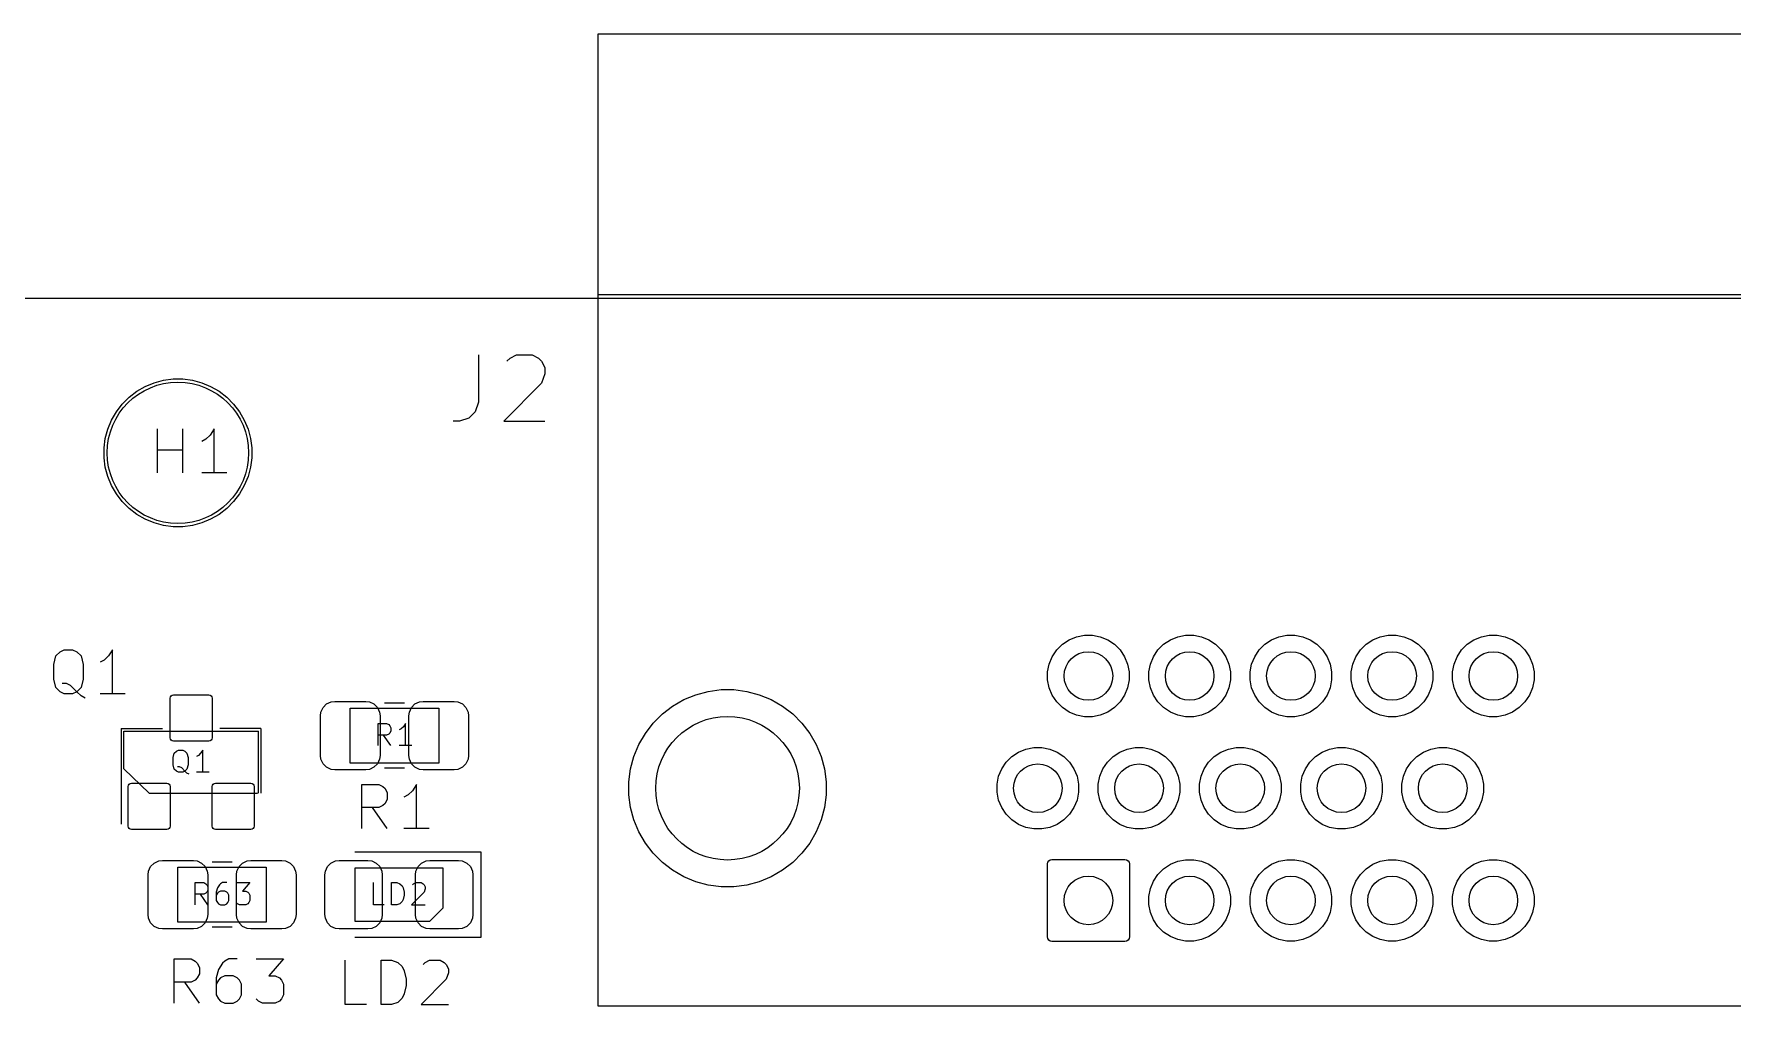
# Model space of a CAD drawing. Header units: millimetres. Extents: x 132 to 276, y -210 to -42.
# Drawn here: x 178.24 to 216.66, y -63.52 to -41.52 of the extents above; entities that cross this region are included whole.
import ezdxf

# ---------------------------------------------------------------- set-up
doc = ezdxf.new("R2010")
doc.units = ezdxf.units.MM
for name, color, linetype in [('BLACK', 7, 'CONTINUOUS'), ('GRAY3', 9, 'CONTINUOUS'), ('LYELLOW', 51, 'CONTINUOUS'), ('WHITE', 7, 'CONTINUOUS')]:
    doc.layers.add(name, color=color, linetype=linetype)

msp = doc.modelspace()

# ---------------------------------------------------------------- linework, layer by layer
at = {"layer": 'BLACK', "linetype": 'CONTINUOUS'}
for p, q in [((180.56942, -49.607288), (180.759166, -49.497738)), ((180.759166, -49.497738), (180.961589, -49.413892)), ((180.961589, -49.413892), (181.173224, -49.357185)), ((181.173224, -49.357185), (181.39045, -49.328586)), ((181.39045, -49.328586), (181.60955, -49.328586)), ((181.60955, -49.328586), (181.826776, -49.357185)), ((181.826776, -49.357185), (182.038411, -49.413892)), ((182.038411, -49.413892), (182.240834, -49.497738)), ((182.240834, -49.497738), (182.43058, -49.607288)), ((180.107288, -50.06942), (180.240668, -49.895596)), ((180.240668, -49.895596), (180.395596, -49.740668)), ((180.395596, -49.740668), (180.56942, -49.607288)), ((182.43058, -49.607288), (182.604404, -49.740668)), ((182.604404, -49.740668), (182.759332, -49.895596)), ((182.759332, -49.895596), (182.892712, -50.06942)), ((179.913892, -50.461589), (179.997738, -50.259166)), ((179.997738, -50.259166), (180.107288, -50.06942)), ((182.892712, -50.06942), (183.002262, -50.259166)), ((183.002262, -50.259166), (183.086108, -50.461589)), ((179.828586, -50.89045), (179.857185, -50.673224)), ((179.857185, -50.673224), (179.913892, -50.461589)), ((183.086108, -50.461589), (183.142815, -50.673224)), ((183.142815, -50.673224), (183.171414, -50.89045)), ((179.828586, -51.10955), (179.828586, -50.89045)), ((183.171414, -50.89045), (183.171414, -51.10955)), ((179.857185, -51.326776), (179.828586, -51.10955)), ((179.913892, -51.538411), (179.857185, -51.326776)), ((183.142815, -51.326776), (183.086108, -51.538411)), ((183.171414, -51.10955), (183.142815, -51.326776)), ((179.997738, -51.740834), (179.913892, -51.538411)), ((180.107288, -51.93058), (179.997738, -51.740834)), ((183.002262, -51.740834), (182.892712, -51.93058)), ((183.086108, -51.538411), (183.002262, -51.740834)), ((180.240668, -52.104404), (180.107288, -51.93058)), ((180.395596, -52.259332), (180.240668, -52.104404)), ((182.759332, -52.104404), (182.604404, -52.259332)), ((182.892712, -51.93058), (182.759332, -52.104404)), ((180.56942, -52.392712), (180.395596, -52.259332)), ((180.759166, -52.502262), (180.56942, -52.392712)), ((180.961589, -52.586108), (180.759166, -52.502262)), ((181.173224, -52.642815), (180.961589, -52.586108)), ((182.038411, -52.586108), (181.826776, -52.642815)), ((182.240834, -52.502262), (182.038411, -52.586108)), ((182.43058, -52.392712), (182.240834, -52.502262)), ((182.604404, -52.259332), (182.43058, -52.392712)), ((181.39045, -52.671414), (181.173224, -52.642815)), ((181.60955, -52.671414), (181.39045, -52.671414)), ((181.826776, -52.642815), (181.60955, -52.671414)), ((201.511917, -55.333419), (201.663015, -55.232459)), ((201.663015, -55.232459), (201.830906, -55.162916)), ((201.830906, -55.162916), (202.009138, -55.127464)), ((202.009138, -55.127464), (202.190862, -55.127464)), ((202.190862, -55.127464), (202.369094, -55.162916)), ((202.369094, -55.162916), (202.536985, -55.232459)), ((202.536985, -55.232459), (202.688083, -55.333419)), ((203.801917, -55.333419), (203.953015, -55.232459)), ((203.953015, -55.232459), (204.120906, -55.162916)), ((204.120906, -55.162916), (204.299138, -55.127464)), ((204.299138, -55.127464), (204.480862, -55.127464)), ((204.480862, -55.127464), (204.659094, -55.162916)), ((204.659094, -55.162916), (204.826985, -55.232459)), ((204.826985, -55.232459), (204.978083, -55.333419)), ((206.091917, -55.333419), (206.243015, -55.232459)), ((206.243015, -55.232459), (206.410906, -55.162916)), ((206.410906, -55.162916), (206.589138, -55.127464)), ((206.589138, -55.127464), (206.770862, -55.127464)), ((206.770862, -55.127464), (206.949094, -55.162916)), ((206.949094, -55.162916), (207.116985, -55.232459)), ((207.116985, -55.232459), (207.268083, -55.333419)), ((208.381917, -55.333419), (208.533015, -55.232459)), ((208.533015, -55.232459), (208.700906, -55.162916)), ((208.700906, -55.162916), (208.879138, -55.127464)), ((208.879138, -55.127464), (209.060862, -55.127464)), ((209.060862, -55.127464), (209.239094, -55.162916)), ((209.239094, -55.162916), (209.406985, -55.232459)), ((209.406985, -55.232459), (209.558083, -55.333419)), ((210.671917, -55.333419), (210.823015, -55.232459)), ((210.823015, -55.232459), (210.990906, -55.162916)), ((210.990906, -55.162916), (211.169138, -55.127464)), ((211.169138, -55.127464), (211.350862, -55.127464)), ((211.350862, -55.127464), (211.529094, -55.162916)), ((211.529094, -55.162916), (211.696985, -55.232459)), ((211.696985, -55.232459), (211.848083, -55.333419)), ((201.212916, -55.780906), (201.282459, -55.613015)), ((201.282459, -55.613015), (201.383419, -55.461917)), ((201.383419, -55.461917), (201.511917, -55.333419)), ((202.688083, -55.333419), (202.816581, -55.461917)), ((202.816581, -55.461917), (202.917541, -55.613015)), ((202.917541, -55.613015), (202.987084, -55.780906)), ((203.502916, -55.780906), (203.572459, -55.613015)), ((203.572459, -55.613015), (203.673419, -55.461917)), ((203.673419, -55.461917), (203.801917, -55.333419)), ((204.978083, -55.333419), (205.106581, -55.461917)), ((205.106581, -55.461917), (205.207541, -55.613015)), ((205.207541, -55.613015), (205.277084, -55.780906)), ((205.792916, -55.780906), (205.862459, -55.613015)), ((205.862459, -55.613015), (205.963419, -55.461917)), ((205.963419, -55.461917), (206.091917, -55.333419)), ((207.268083, -55.333419), (207.396581, -55.461917)), ((207.396581, -55.461917), (207.497541, -55.613015)), ((207.497541, -55.613015), (207.567084, -55.780906)), ((208.082916, -55.780906), (208.152459, -55.613015)), ((208.152459, -55.613015), (208.253419, -55.461917)), ((208.253419, -55.461917), (208.381917, -55.333419)), ((209.558083, -55.333419), (209.686581, -55.461917)), ((209.686581, -55.461917), (209.787541, -55.613015)), ((209.787541, -55.613015), (209.857084, -55.780906)), ((210.372916, -55.780906), (210.442459, -55.613015)), ((210.442459, -55.613015), (210.543419, -55.461917)), ((210.543419, -55.461917), (210.671917, -55.333419)), ((211.848083, -55.333419), (211.976581, -55.461917)), ((211.976581, -55.461917), (212.077541, -55.613015)), ((212.077541, -55.613015), (212.147084, -55.780906)), ((201.177464, -55.959138), (201.212916, -55.780906)), ((201.177464, -56.140862), (201.177464, -55.959138)), ((202.987084, -55.780906), (203.022536, -55.959138)), ((203.022536, -55.959138), (203.022536, -56.140862)), ((203.467464, -55.959138), (203.502916, -55.780906)), ((203.467464, -56.140862), (203.467464, -55.959138)), ((205.277084, -55.780906), (205.312536, -55.959138)), ((205.312536, -55.959138), (205.312536, -56.140862)), ((205.757464, -55.959138), (205.792916, -55.780906)), ((205.757464, -56.140862), (205.757464, -55.959138)), ((207.567084, -55.780906), (207.602536, -55.959138)), ((207.602536, -55.959138), (207.602536, -56.140862)), ((208.047464, -55.959138), (208.082916, -55.780906)), ((208.047464, -56.140862), (208.047464, -55.959138)), ((209.857084, -55.780906), (209.892536, -55.959138)), ((209.892536, -55.959138), (209.892536, -56.140862)), ((210.337464, -55.959138), (210.372916, -55.780906)), ((210.337464, -56.140862), (210.337464, -55.959138)), ((212.147084, -55.780906), (212.182536, -55.959138)), ((212.182536, -55.959138), (212.182536, -56.140862)), ((193.216583, -56.473611), (193.498973, -56.397945)), ((193.498973, -56.397945), (193.788824, -56.359785)), ((193.788824, -56.359785), (194.081176, -56.359785)), ((194.081176, -56.359785), (194.371027, -56.397945)), ((194.371027, -56.397945), (194.653417, -56.473611)), ((201.212916, -56.319094), (201.177464, -56.140862)), ((201.282459, -56.486985), (201.212916, -56.319094)), ((202.987084, -56.319094), (202.917541, -56.486985)), ((203.022536, -56.140862), (202.987084, -56.319094)), ((203.502916, -56.319094), (203.467464, -56.140862)), ((203.572459, -56.486985), (203.502916, -56.319094)), ((205.277084, -56.319094), (205.207541, -56.486985)), ((205.312536, -56.140862), (205.277084, -56.319094)), ((205.792916, -56.319094), (205.757464, -56.140862)), ((205.862459, -56.486985), (205.792916, -56.319094)), ((207.567084, -56.319094), (207.497541, -56.486985)), ((207.602536, -56.140862), (207.567084, -56.319094)), ((208.082916, -56.319094), (208.047464, -56.140862)), ((208.152459, -56.486985), (208.082916, -56.319094)), ((209.857084, -56.319094), (209.787541, -56.486985)), ((209.892536, -56.140862), (209.857084, -56.319094)), ((210.372916, -56.319094), (210.337464, -56.140862)), ((210.442459, -56.486985), (210.372916, -56.319094)), ((212.147084, -56.319094), (212.077541, -56.486985)), ((212.182536, -56.140862), (212.147084, -56.319094)), ((181.325, -56.55), (181.330709, -56.521299)), ((181.325, -57.45), (181.325, -56.55)), ((181.330709, -56.521299), (181.346967, -56.496967)), ((181.346967, -56.496967), (181.371299, -56.480709)), ((181.371299, -56.480709), (181.4, -56.475)), ((181.4, -56.475), (182.2, -56.475)), ((182.2, -56.475), (182.228701, -56.480709)), ((182.228701, -56.480709), (182.253033, -56.496967)), ((182.253033, -56.496967), (182.269291, -56.521299)), ((182.269291, -56.521299), (182.275, -56.55)), ((182.275, -56.55), (182.275, -57.45)), ((184.736074, -56.865883), (184.783775, -56.763587)), ((184.783775, -56.763587), (184.863587, -56.683775)), ((184.863587, -56.683775), (184.965883, -56.636074)), ((184.965883, -56.636074), (185.05, -56.625001)), ((185.05, -56.625001), (185.750001, -56.625)), ((185.750001, -56.625), (185.834117, -56.636074)), ((185.834117, -56.636074), (185.936413, -56.683775)), ((185.936413, -56.683775), (186.016225, -56.763587)), ((186.016225, -56.763587), (186.063926, -56.865883)), ((186.736074, -56.865883), (186.783775, -56.763587)), ((186.783775, -56.763587), (186.863587, -56.683775)), ((186.863587, -56.683775), (186.965883, -56.636074)), ((186.965883, -56.636074), (187.05, -56.625001)), ((187.05, -56.625001), (187.750001, -56.625)), ((187.750001, -56.625), (187.834117, -56.636074)), ((187.834117, -56.636074), (187.936413, -56.683775)), ((187.936413, -56.683775), (188.016225, -56.763587)), ((188.016225, -56.763587), (188.063926, -56.865883)), ((192.461362, -56.909638), (192.693301, -56.731665)), ((192.693301, -56.731665), (192.946485, -56.585489)), ((192.946485, -56.585489), (193.216583, -56.473611)), ((194.653417, -56.473611), (194.923515, -56.585489)), ((194.923515, -56.585489), (195.176699, -56.731665)), ((195.176699, -56.731665), (195.408638, -56.909638)), ((201.383419, -56.638083), (201.282459, -56.486985)), ((201.511917, -56.766581), (201.383419, -56.638083)), ((201.663015, -56.867541), (201.511917, -56.766581)), ((202.688083, -56.766581), (202.536985, -56.867541)), ((202.816581, -56.638083), (202.688083, -56.766581)), ((202.917541, -56.486985), (202.816581, -56.638083)), ((203.673419, -56.638083), (203.572459, -56.486985)), ((203.801917, -56.766581), (203.673419, -56.638083)), ((203.953015, -56.867541), (203.801917, -56.766581)), ((204.978083, -56.766581), (204.826985, -56.867541)), ((205.106581, -56.638083), (204.978083, -56.766581)), ((205.207541, -56.486985), (205.106581, -56.638083)), ((205.963419, -56.638083), (205.862459, -56.486985)), ((206.091917, -56.766581), (205.963419, -56.638083)), ((206.243015, -56.867541), (206.091917, -56.766581)), ((207.268083, -56.766581), (207.116985, -56.867541)), ((207.396581, -56.638083), (207.268083, -56.766581)), ((207.497541, -56.486985), (207.396581, -56.638083)), ((208.253419, -56.638083), (208.152459, -56.486985)), ((208.381917, -56.766581), (208.253419, -56.638083)), ((208.533015, -56.867541), (208.381917, -56.766581)), ((209.558083, -56.766581), (209.406985, -56.867541)), ((209.686581, -56.638083), (209.558083, -56.766581)), ((209.787541, -56.486985), (209.686581, -56.638083)), ((210.543419, -56.638083), (210.442459, -56.486985)), ((210.671917, -56.766581), (210.543419, -56.638083)), ((210.823015, -56.867541), (210.671917, -56.766581)), ((211.848083, -56.766581), (211.696985, -56.867541)), ((211.976581, -56.638083), (211.848083, -56.766581)), ((212.077541, -56.486985), (211.976581, -56.638083)), ((184.725, -56.949999), (184.736074, -56.865883)), ((184.725001, -57.85), (184.725, -56.949999)), ((186.063926, -56.865883), (186.074999, -56.95)), ((186.074999, -56.95), (186.075, -57.850001)), ((186.725, -56.949999), (186.736074, -56.865883)), ((186.725001, -57.85), (186.725, -56.949999)), ((188.063926, -56.865883), (188.074999, -56.95)), ((188.074999, -56.95), (188.075, -57.850001)), ((192.076665, -57.348301), (192.254638, -57.116362)), ((192.254638, -57.116362), (192.461362, -56.909638)), ((195.408638, -56.909638), (195.615362, -57.116362)), ((195.615362, -57.116362), (195.793335, -57.348301)), ((201.830906, -56.937084), (201.663015, -56.867541)), ((202.009138, -56.972536), (201.830906, -56.937084)), ((202.190862, -56.972536), (202.009138, -56.972536)), ((202.369094, -56.937084), (202.190862, -56.972536)), ((202.536985, -56.867541), (202.369094, -56.937084)), ((204.120906, -56.937084), (203.953015, -56.867541)), ((204.299138, -56.972536), (204.120906, -56.937084)), ((204.480862, -56.972536), (204.299138, -56.972536)), ((204.659094, -56.937084), (204.480862, -56.972536)), ((204.826985, -56.867541), (204.659094, -56.937084)), ((206.410906, -56.937084), (206.243015, -56.867541)), ((206.589138, -56.972536), (206.410906, -56.937084)), ((206.770862, -56.972536), (206.589138, -56.972536)), ((206.949094, -56.937084), (206.770862, -56.972536)), ((207.116985, -56.867541), (206.949094, -56.937084)), ((208.700906, -56.937084), (208.533015, -56.867541)), ((208.879138, -56.972536), (208.700906, -56.937084)), ((209.060862, -56.972536), (208.879138, -56.972536)), ((209.239094, -56.937084), (209.060862, -56.972536)), ((209.406985, -56.867541), (209.239094, -56.937084)), ((210.990906, -56.937084), (210.823015, -56.867541)), ((211.169138, -56.972536), (210.990906, -56.937084)), ((211.350862, -56.972536), (211.169138, -56.972536)), ((211.529094, -56.937084), (211.350862, -56.972536)), ((211.696985, -56.867541), (211.529094, -56.937084)), ((181.330709, -57.478701), (181.325, -57.45)), ((181.346967, -57.503033), (181.330709, -57.478701)), ((181.371299, -57.519291), (181.346967, -57.503033)), ((181.4, -57.525), (181.371299, -57.519291)), ((182.2, -57.525), (181.4, -57.525)), ((182.228701, -57.519291), (182.2, -57.525)), ((182.253033, -57.503033), (182.228701, -57.519291)), ((182.269291, -57.478701), (182.253033, -57.503033)), ((182.275, -57.45), (182.269291, -57.478701)), ((191.818611, -57.871583), (191.930489, -57.601485)), ((191.930489, -57.601485), (192.076665, -57.348301)), ((195.793335, -57.348301), (195.939511, -57.601485)), ((195.939511, -57.601485), (196.051389, -57.871583)), ((184.736074, -57.934117), (184.725001, -57.85)), ((184.783775, -58.036413), (184.736074, -57.934117)), ((186.063926, -57.934117), (186.016225, -58.036413)), ((186.075, -57.850001), (186.063926, -57.934117)), ((186.736074, -57.934117), (186.725001, -57.85)), ((186.783775, -58.036413), (186.736074, -57.934117)), ((188.063926, -57.934117), (188.016225, -58.036413)), ((188.075, -57.850001), (188.063926, -57.934117)), ((191.742945, -58.153973), (191.818611, -57.871583)), ((196.051389, -57.871583), (196.127055, -58.153973)), ((200.137459, -58.153015), (200.238419, -58.001917)), ((200.238419, -58.001917), (200.366917, -57.873419)), ((200.366917, -57.873419), (200.518015, -57.772459)), ((200.518015, -57.772459), (200.685906, -57.702916)), ((200.685906, -57.702916), (200.864138, -57.667464)), ((200.864138, -57.667464), (201.045862, -57.667464)), ((201.045862, -57.667464), (201.224094, -57.702916)), ((201.224094, -57.702916), (201.391985, -57.772459)), ((201.391985, -57.772459), (201.543083, -57.873419)), ((201.543083, -57.873419), (201.671581, -58.001917)), ((201.671581, -58.001917), (201.772541, -58.153015)), ((202.427459, -58.153015), (202.528419, -58.001917)), ((202.528419, -58.001917), (202.656917, -57.873419)), ((202.656917, -57.873419), (202.808015, -57.772459)), ((202.808015, -57.772459), (202.975906, -57.702916)), ((202.975906, -57.702916), (203.154138, -57.667464)), ((203.154138, -57.667464), (203.335862, -57.667464)), ((203.335862, -57.667464), (203.514094, -57.702916)), ((203.514094, -57.702916), (203.681985, -57.772459)), ((203.681985, -57.772459), (203.833083, -57.873419)), ((203.833083, -57.873419), (203.961581, -58.001917)), ((203.961581, -58.001917), (204.062541, -58.153015)), ((204.717459, -58.153015), (204.818419, -58.001917)), ((204.818419, -58.001917), (204.946917, -57.873419)), ((204.946917, -57.873419), (205.098015, -57.772459)), ((205.098015, -57.772459), (205.265906, -57.702916)), ((205.265906, -57.702916), (205.444138, -57.667464)), ((205.444138, -57.667464), (205.625862, -57.667464)), ((205.625862, -57.667464), (205.804094, -57.702916)), ((205.804094, -57.702916), (205.971985, -57.772459)), ((205.971985, -57.772459), (206.123083, -57.873419)), ((206.123083, -57.873419), (206.251581, -58.001917)), ((206.251581, -58.001917), (206.352541, -58.153015)), ((207.007459, -58.153015), (207.108419, -58.001917)), ((207.108419, -58.001917), (207.236917, -57.873419)), ((207.236917, -57.873419), (207.388015, -57.772459)), ((207.388015, -57.772459), (207.555906, -57.702916)), ((207.555906, -57.702916), (207.734138, -57.667464)), ((207.734138, -57.667464), (207.915862, -57.667464)), ((207.915862, -57.667464), (208.094094, -57.702916)), ((208.094094, -57.702916), (208.261985, -57.772459)), ((208.261985, -57.772459), (208.413083, -57.873419)), ((208.413083, -57.873419), (208.541581, -58.001917)), ((208.541581, -58.001917), (208.642541, -58.153015)), ((209.297459, -58.153015), (209.398419, -58.001917)), ((209.398419, -58.001917), (209.526917, -57.873419)), ((209.526917, -57.873419), (209.678015, -57.772459)), ((209.678015, -57.772459), (209.845906, -57.702916)), ((209.845906, -57.702916), (210.024138, -57.667464)), ((210.024138, -57.667464), (210.205862, -57.667464)), ((210.205862, -57.667464), (210.384094, -57.702916)), ((210.384094, -57.702916), (210.551985, -57.772459)), ((210.551985, -57.772459), (210.703083, -57.873419)), ((210.703083, -57.873419), (210.831581, -58.001917)), ((210.831581, -58.001917), (210.932541, -58.153015)), ((184.863587, -58.116225), (184.783775, -58.036413)), ((184.965883, -58.163926), (184.863587, -58.116225)), ((185.049999, -58.175), (184.965883, -58.163926)), ((185.75, -58.174999), (185.049999, -58.175)), ((185.834117, -58.163926), (185.75, -58.174999)), ((185.936413, -58.116225), (185.834117, -58.163926)), ((186.016225, -58.036413), (185.936413, -58.116225)), ((186.863587, -58.116225), (186.783775, -58.036413)), ((186.965883, -58.163926), (186.863587, -58.116225)), ((187.049999, -58.175), (186.965883, -58.163926)), ((187.75, -58.174999), (187.049999, -58.175)), ((187.834117, -58.163926), (187.75, -58.174999)), ((187.936413, -58.116225), (187.834117, -58.163926)), ((188.016225, -58.036413), (187.936413, -58.116225)), ((191.704785, -58.443824), (191.742945, -58.153973)), ((196.127055, -58.153973), (196.165215, -58.443824)), ((200.032464, -58.499138), (200.067916, -58.320906)), ((200.067916, -58.320906), (200.137459, -58.153015)), ((201.772541, -58.153015), (201.842084, -58.320906)), ((201.842084, -58.320906), (201.877536, -58.499138)), ((202.322464, -58.499138), (202.357916, -58.320906)), ((202.357916, -58.320906), (202.427459, -58.153015)), ((204.062541, -58.153015), (204.132084, -58.320906)), ((204.132084, -58.320906), (204.167536, -58.499138)), ((204.612464, -58.499138), (204.647916, -58.320906)), ((204.647916, -58.320906), (204.717459, -58.153015)), ((206.352541, -58.153015), (206.422084, -58.320906)), ((206.422084, -58.320906), (206.457536, -58.499138)), ((206.902464, -58.499138), (206.937916, -58.320906)), ((206.937916, -58.320906), (207.007459, -58.153015)), ((208.642541, -58.153015), (208.712084, -58.320906)), ((208.712084, -58.320906), (208.747536, -58.499138)), ((209.192464, -58.499138), (209.227916, -58.320906)), ((209.227916, -58.320906), (209.297459, -58.153015)), ((210.932541, -58.153015), (211.002084, -58.320906)), ((211.002084, -58.320906), (211.037536, -58.499138)), ((180.375, -58.55), (180.380709, -58.521299)), ((180.375, -59.45), (180.375, -58.55)), ((180.380709, -58.521299), (180.396967, -58.496967)), ((180.396967, -58.496967), (180.421299, -58.480709)), ((180.421299, -58.480709), (180.45, -58.475)), ((180.45, -58.475), (181.25, -58.475)), ((181.25, -58.475), (181.278701, -58.480709)), ((181.278701, -58.480709), (181.303033, -58.496967)), ((181.303033, -58.496967), (181.319291, -58.521299)), ((181.319291, -58.521299), (181.325, -58.55)), ((181.325, -58.55), (181.325, -59.45)), ((182.275, -58.55), (182.280709, -58.521299)), ((182.275, -59.45), (182.275, -58.55)), ((182.280709, -58.521299), (182.296967, -58.496967)), ((182.296967, -58.496967), (182.321299, -58.480709)), ((182.321299, -58.480709), (182.35, -58.475)), ((182.35, -58.475), (183.15, -58.475)), ((183.15, -58.475), (183.178701, -58.480709)), ((183.178701, -58.480709), (183.203033, -58.496967)), ((183.203033, -58.496967), (183.219291, -58.521299)), ((183.219291, -58.521299), (183.225, -58.55)), ((183.225, -58.55), (183.225, -59.45)), ((191.704785, -58.736176), (191.704785, -58.443824)), ((191.742945, -59.026027), (191.704785, -58.736176)), ((196.165215, -58.736176), (196.127055, -59.026027)), ((196.165215, -58.443824), (196.165215, -58.736176)), ((200.032464, -58.680862), (200.032464, -58.499138)), ((200.067916, -58.859094), (200.032464, -58.680862)), ((201.877536, -58.680862), (201.842084, -58.859094)), ((201.877536, -58.499138), (201.877536, -58.680862)), ((202.322464, -58.680862), (202.322464, -58.499138)), ((202.357916, -58.859094), (202.322464, -58.680862)), ((204.167536, -58.680862), (204.132084, -58.859094)), ((204.167536, -58.499138), (204.167536, -58.680862)), ((204.612464, -58.680862), (204.612464, -58.499138)), ((204.647916, -58.859094), (204.612464, -58.680862)), ((206.457536, -58.680862), (206.422084, -58.859094)), ((206.457536, -58.499138), (206.457536, -58.680862)), ((206.902464, -58.680862), (206.902464, -58.499138)), ((206.937916, -58.859094), (206.902464, -58.680862)), ((208.747536, -58.680862), (208.712084, -58.859094)), ((208.747536, -58.499138), (208.747536, -58.680862)), ((209.192464, -58.680862), (209.192464, -58.499138)), ((209.227916, -58.859094), (209.192464, -58.680862)), ((211.037536, -58.680862), (211.002084, -58.859094)), ((211.037536, -58.499138), (211.037536, -58.680862)), ((191.818611, -59.308417), (191.742945, -59.026027)), ((196.127055, -59.026027), (196.051389, -59.308417)), ((200.137459, -59.026985), (200.067916, -58.859094)), ((200.238419, -59.178083), (200.137459, -59.026985)), ((201.772541, -59.026985), (201.671581, -59.178083)), ((201.842084, -58.859094), (201.772541, -59.026985)), ((202.427459, -59.026985), (202.357916, -58.859094)), ((202.528419, -59.178083), (202.427459, -59.026985)), ((204.062541, -59.026985), (203.961581, -59.178083)), ((204.132084, -58.859094), (204.062541, -59.026985)), ((204.717459, -59.026985), (204.647916, -58.859094)), ((204.818419, -59.178083), (204.717459, -59.026985)), ((206.352541, -59.026985), (206.251581, -59.178083)), ((206.422084, -58.859094), (206.352541, -59.026985)), ((207.007459, -59.026985), (206.937916, -58.859094)), ((207.108419, -59.178083), (207.007459, -59.026985)), ((208.642541, -59.026985), (208.541581, -59.178083)), ((208.712084, -58.859094), (208.642541, -59.026985)), ((209.297459, -59.026985), (209.227916, -58.859094)), ((209.398419, -59.178083), (209.297459, -59.026985)), ((210.932541, -59.026985), (210.831581, -59.178083)), ((211.002084, -58.859094), (210.932541, -59.026985)), ((180.380709, -59.478701), (180.375, -59.45)), ((180.396967, -59.503033), (180.380709, -59.478701)), ((180.421299, -59.519291), (180.396967, -59.503033)), ((180.45, -59.525), (180.421299, -59.519291)), ((181.25, -59.525), (180.45, -59.525)), ((181.278701, -59.519291), (181.25, -59.525)), ((181.303033, -59.503033), (181.278701, -59.519291)), ((181.319291, -59.478701), (181.303033, -59.503033)), ((181.325, -59.45), (181.319291, -59.478701)), ((182.280709, -59.478701), (182.275, -59.45)), ((182.296967, -59.503033), (182.280709, -59.478701)), ((182.321299, -59.519291), (182.296967, -59.503033)), ((182.35, -59.525), (182.321299, -59.519291)), ((183.15, -59.525), (182.35, -59.525)), ((183.178701, -59.519291), (183.15, -59.525)), ((183.203033, -59.503033), (183.178701, -59.519291)), ((183.219291, -59.478701), (183.203033, -59.503033)), ((183.225, -59.45), (183.219291, -59.478701)), ((191.930489, -59.578515), (191.818611, -59.308417)), ((196.051389, -59.308417), (195.939511, -59.578515)), ((200.366917, -59.306581), (200.238419, -59.178083)), ((200.518015, -59.407541), (200.366917, -59.306581)), ((200.685906, -59.477084), (200.518015, -59.407541)), ((200.864138, -59.512536), (200.685906, -59.477084)), ((201.045862, -59.512536), (200.864138, -59.512536)), ((201.224094, -59.477084), (201.045862, -59.512536)), ((201.391985, -59.407541), (201.224094, -59.477084)), ((201.543083, -59.306581), (201.391985, -59.407541)), ((201.671581, -59.178083), (201.543083, -59.306581)), ((202.656917, -59.306581), (202.528419, -59.178083)), ((202.808015, -59.407541), (202.656917, -59.306581)), ((202.975906, -59.477084), (202.808015, -59.407541)), ((203.154138, -59.512536), (202.975906, -59.477084)), ((203.335862, -59.512536), (203.154138, -59.512536)), ((203.514094, -59.477084), (203.335862, -59.512536)), ((203.681985, -59.407541), (203.514094, -59.477084)), ((203.833083, -59.306581), (203.681985, -59.407541)), ((203.961581, -59.178083), (203.833083, -59.306581)), ((204.946917, -59.306581), (204.818419, -59.178083)), ((205.098015, -59.407541), (204.946917, -59.306581)), ((205.265906, -59.477084), (205.098015, -59.407541)), ((205.444138, -59.512536), (205.265906, -59.477084)), ((205.625862, -59.512536), (205.444138, -59.512536)), ((205.804094, -59.477084), (205.625862, -59.512536)), ((205.971985, -59.407541), (205.804094, -59.477084)), ((206.123083, -59.306581), (205.971985, -59.407541)), ((206.251581, -59.178083), (206.123083, -59.306581)), ((207.236917, -59.306581), (207.108419, -59.178083)), ((207.388015, -59.407541), (207.236917, -59.306581)), ((207.555906, -59.477084), (207.388015, -59.407541)), ((207.734138, -59.512536), (207.555906, -59.477084)), ((207.915862, -59.512536), (207.734138, -59.512536)), ((208.094094, -59.477084), (207.915862, -59.512536)), ((208.261985, -59.407541), (208.094094, -59.477084)), ((208.413083, -59.306581), (208.261985, -59.407541)), ((208.541581, -59.178083), (208.413083, -59.306581)), ((209.526917, -59.306581), (209.398419, -59.178083)), ((209.678015, -59.407541), (209.526917, -59.306581)), ((209.845906, -59.477084), (209.678015, -59.407541)), ((210.024138, -59.512536), (209.845906, -59.477084)), ((210.205862, -59.512536), (210.024138, -59.512536)), ((210.384094, -59.477084), (210.205862, -59.512536)), ((210.551985, -59.407541), (210.384094, -59.477084)), ((210.703083, -59.306581), (210.551985, -59.407541)), ((210.831581, -59.178083), (210.703083, -59.306581)), ((192.076665, -59.831699), (191.930489, -59.578515)), ((192.254638, -60.063638), (192.076665, -59.831699)), ((195.793335, -59.831699), (195.615362, -60.063638)), ((195.939511, -59.578515), (195.793335, -59.831699)), ((180.883775, -60.363587), (180.963587, -60.283775)), ((180.963587, -60.283775), (181.065883, -60.236074)), ((181.065883, -60.236074), (181.15, -60.225001)), ((181.15, -60.225001), (181.850001, -60.225)), ((181.850001, -60.225), (181.934117, -60.236074)), ((181.934117, -60.236074), (182.036413, -60.283775)), ((182.036413, -60.283775), (182.116225, -60.363587)), ((182.883775, -60.363587), (182.963587, -60.283775)), ((182.963587, -60.283775), (183.065883, -60.236074)), ((183.065883, -60.236074), (183.15, -60.225001)), ((183.15, -60.225001), (183.850001, -60.225)), ((183.850001, -60.225), (183.934117, -60.236074)), ((183.934117, -60.236074), (184.036413, -60.283775)), ((184.036413, -60.283775), (184.116225, -60.363587)), ((184.883775, -60.363587), (184.963587, -60.283775)), ((184.963587, -60.283775), (185.065883, -60.236074)), ((185.065883, -60.236074), (185.15, -60.225001)), ((185.15, -60.225001), (185.800001, -60.225)), ((185.800001, -60.225), (185.884117, -60.236074)), ((185.884117, -60.236074), (185.986413, -60.283775)), ((185.986413, -60.283775), (186.066225, -60.363587)), ((186.933775, -60.363587), (187.013587, -60.283775)), ((187.013587, -60.283775), (187.115883, -60.236074)), ((187.115883, -60.236074), (187.2, -60.225001)), ((187.2, -60.225001), (187.850001, -60.225)), ((187.850001, -60.225), (187.934117, -60.236074)), ((187.934117, -60.236074), (188.036413, -60.283775)), ((188.036413, -60.283775), (188.116225, -60.363587)), ((192.461362, -60.270362), (192.254638, -60.063638)), ((192.693301, -60.448335), (192.461362, -60.270362)), ((195.408638, -60.270362), (195.176699, -60.448335)), ((195.615362, -60.063638), (195.408638, -60.270362)), ((201.173, -60.305), (201.180764, -60.265966)), ((201.173, -61.955), (201.173, -60.305)), ((201.180764, -60.265966), (201.202875, -60.232875)), ((201.202875, -60.232875), (201.235966, -60.210764)), ((201.235966, -60.210764), (201.275, -60.203)), ((201.275, -60.203), (202.925, -60.203)), ((202.925, -60.203), (202.964034, -60.210764)), ((202.964034, -60.210764), (202.997125, -60.232875)), ((202.997125, -60.232875), (203.019236, -60.265966)), ((203.019236, -60.265966), (203.027, -60.305)), ((203.027, -60.305), (203.027, -61.955)), ((203.801917, -60.413419), (203.953015, -60.312459)), ((203.953015, -60.312459), (204.120906, -60.242916)), ((204.120906, -60.242916), (204.299138, -60.207464)), ((204.299138, -60.207464), (204.480862, -60.207464)), ((204.480862, -60.207464), (204.659094, -60.242916)), ((204.659094, -60.242916), (204.826985, -60.312459)), ((204.826985, -60.312459), (204.978083, -60.413419)), ((206.091917, -60.413419), (206.243015, -60.312459)), ((206.243015, -60.312459), (206.410906, -60.242916)), ((206.410906, -60.242916), (206.589138, -60.207464)), ((206.589138, -60.207464), (206.770862, -60.207464)), ((206.770862, -60.207464), (206.949094, -60.242916)), ((206.949094, -60.242916), (207.116985, -60.312459)), ((207.116985, -60.312459), (207.268083, -60.413419)), ((208.381917, -60.413419), (208.533015, -60.312459)), ((208.533015, -60.312459), (208.700906, -60.242916)), ((208.700906, -60.242916), (208.879138, -60.207464)), ((208.879138, -60.207464), (209.060862, -60.207464)), ((209.060862, -60.207464), (209.239094, -60.242916)), ((209.239094, -60.242916), (209.406985, -60.312459)), ((209.406985, -60.312459), (209.558083, -60.413419)), ((210.671917, -60.413419), (210.823015, -60.312459)), ((210.823015, -60.312459), (210.990906, -60.242916)), ((210.990906, -60.242916), (211.169138, -60.207464)), ((211.169138, -60.207464), (211.350862, -60.207464)), ((211.350862, -60.207464), (211.529094, -60.242916)), ((211.529094, -60.242916), (211.696985, -60.312459)), ((211.696985, -60.312459), (211.848083, -60.413419)), ((180.825, -60.549999), (180.836074, -60.465883)), ((180.825001, -61.45), (180.825, -60.549999)), ((180.836074, -60.465883), (180.883775, -60.363587)), ((182.116225, -60.363587), (182.163926, -60.465883)), ((182.163926, -60.465883), (182.174999, -60.55)), ((182.174999, -60.55), (182.175, -61.450001)), ((182.825, -60.549999), (182.836074, -60.465883)), ((182.825001, -61.45), (182.825, -60.549999)), ((182.836074, -60.465883), (182.883775, -60.363587)), ((184.116225, -60.363587), (184.163926, -60.465883)), ((184.163926, -60.465883), (184.174999, -60.55)), ((184.174999, -60.55), (184.175, -61.450001)), ((184.825, -60.549999), (184.836074, -60.465883)), ((184.825001, -61.45), (184.825, -60.549999)), ((184.836074, -60.465883), (184.883775, -60.363587)), ((186.066225, -60.363587), (186.113926, -60.465883)), ((186.113926, -60.465883), (186.124999, -60.55)), ((186.124999, -60.55), (186.125, -61.450001)), ((186.875, -60.549999), (186.886074, -60.465883)), ((186.875001, -61.45), (186.875, -60.549999)), ((186.886074, -60.465883), (186.933775, -60.363587)), ((188.116225, -60.363587), (188.163926, -60.465883)), ((188.163926, -60.465883), (188.174999, -60.55)), ((188.174999, -60.55), (188.175, -61.450001)), ((192.946485, -60.594511), (192.693301, -60.448335)), ((193.216583, -60.706389), (192.946485, -60.594511)), ((194.923515, -60.594511), (194.653417, -60.706389)), ((195.176699, -60.448335), (194.923515, -60.594511)), ((203.502916, -60.860906), (203.572459, -60.693015)), ((203.572459, -60.693015), (203.673419, -60.541917)), ((203.673419, -60.541917), (203.801917, -60.413419)), ((204.978083, -60.413419), (205.106581, -60.541917)), ((205.106581, -60.541917), (205.207541, -60.693015)), ((205.207541, -60.693015), (205.277084, -60.860906)), ((205.792916, -60.860906), (205.862459, -60.693015)), ((205.862459, -60.693015), (205.963419, -60.541917)), ((205.963419, -60.541917), (206.091917, -60.413419)), ((207.268083, -60.413419), (207.396581, -60.541917)), ((207.396581, -60.541917), (207.497541, -60.693015)), ((207.497541, -60.693015), (207.567084, -60.860906)), ((208.082916, -60.860906), (208.152459, -60.693015)), ((208.152459, -60.693015), (208.253419, -60.541917)), ((208.253419, -60.541917), (208.381917, -60.413419)), ((209.558083, -60.413419), (209.686581, -60.541917)), ((209.686581, -60.541917), (209.787541, -60.693015)), ((209.787541, -60.693015), (209.857084, -60.860906)), ((210.372916, -60.860906), (210.442459, -60.693015)), ((210.442459, -60.693015), (210.543419, -60.541917)), ((210.543419, -60.541917), (210.671917, -60.413419)), ((211.848083, -60.413419), (211.976581, -60.541917)), ((211.976581, -60.541917), (212.077541, -60.693015)), ((212.077541, -60.693015), (212.147084, -60.860906)), ((193.498973, -60.782055), (193.216583, -60.706389)), ((193.788824, -60.820215), (193.498973, -60.782055)), ((194.081176, -60.820215), (193.788824, -60.820215)), ((194.371027, -60.782055), (194.081176, -60.820215)), ((194.653417, -60.706389), (194.371027, -60.782055)), ((203.467464, -61.039138), (203.502916, -60.860906)), ((203.467464, -61.220862), (203.467464, -61.039138)), ((205.277084, -60.860906), (205.312536, -61.039138)), ((205.312536, -61.039138), (205.312536, -61.220862)), ((205.757464, -61.039138), (205.792916, -60.860906)), ((205.757464, -61.220862), (205.757464, -61.039138)), ((207.567084, -60.860906), (207.602536, -61.039138)), ((207.602536, -61.039138), (207.602536, -61.220862)), ((208.047464, -61.039138), (208.082916, -60.860906)), ((208.047464, -61.220862), (208.047464, -61.039138)), ((209.857084, -60.860906), (209.892536, -61.039138)), ((209.892536, -61.039138), (209.892536, -61.220862)), ((210.337464, -61.039138), (210.372916, -60.860906)), ((210.337464, -61.220862), (210.337464, -61.039138)), ((212.147084, -60.860906), (212.182536, -61.039138)), ((212.182536, -61.039138), (212.182536, -61.220862)), ((180.836074, -61.534117), (180.825001, -61.45)), ((182.175, -61.450001), (182.163926, -61.534117)), ((182.836074, -61.534117), (182.825001, -61.45)), ((184.175, -61.450001), (184.163926, -61.534117)), ((184.836074, -61.534117), (184.825001, -61.45)), ((186.125, -61.450001), (186.113926, -61.534117)), ((186.886074, -61.534117), (186.875001, -61.45)), ((188.175, -61.450001), (188.163926, -61.534117)), ((203.502916, -61.399094), (203.467464, -61.220862)), ((203.572459, -61.566985), (203.502916, -61.399094)), ((205.277084, -61.399094), (205.207541, -61.566985)), ((205.312536, -61.220862), (205.277084, -61.399094)), ((205.792916, -61.399094), (205.757464, -61.220862)), ((205.862459, -61.566985), (205.792916, -61.399094)), ((207.567084, -61.399094), (207.497541, -61.566985)), ((207.602536, -61.220862), (207.567084, -61.399094)), ((208.082916, -61.399094), (208.047464, -61.220862)), ((208.152459, -61.566985), (208.082916, -61.399094)), ((209.857084, -61.399094), (209.787541, -61.566985)), ((209.892536, -61.220862), (209.857084, -61.399094)), ((210.372916, -61.399094), (210.337464, -61.220862)), ((210.442459, -61.566985), (210.372916, -61.399094)), ((212.147084, -61.399094), (212.077541, -61.566985)), ((212.182536, -61.220862), (212.147084, -61.399094)), ((180.883775, -61.636413), (180.836074, -61.534117)), ((180.963587, -61.716225), (180.883775, -61.636413)), ((181.065883, -61.763926), (180.963587, -61.716225)), ((181.149999, -61.775), (181.065883, -61.763926)), ((181.85, -61.774999), (181.149999, -61.775)), ((181.934117, -61.763926), (181.85, -61.774999)), ((182.036413, -61.716225), (181.934117, -61.763926)), ((182.116225, -61.636413), (182.036413, -61.716225)), ((182.163926, -61.534117), (182.116225, -61.636413)), ((182.883775, -61.636413), (182.836074, -61.534117)), ((182.963587, -61.716225), (182.883775, -61.636413)), ((183.065883, -61.763926), (182.963587, -61.716225)), ((183.149999, -61.775), (183.065883, -61.763926)), ((183.85, -61.774999), (183.149999, -61.775)), ((183.934117, -61.763926), (183.85, -61.774999)), ((184.036413, -61.716225), (183.934117, -61.763926)), ((184.116225, -61.636413), (184.036413, -61.716225)), ((184.163926, -61.534117), (184.116225, -61.636413)), ((184.883775, -61.636413), (184.836074, -61.534117)), ((184.963587, -61.716225), (184.883775, -61.636413)), ((185.065883, -61.763926), (184.963587, -61.716225)), ((185.149999, -61.775), (185.065883, -61.763926)), ((185.8, -61.774999), (185.149999, -61.775)), ((185.884117, -61.763926), (185.8, -61.774999)), ((185.986413, -61.716225), (185.884117, -61.763926)), ((186.066225, -61.636413), (185.986413, -61.716225)), ((186.113926, -61.534117), (186.066225, -61.636413)), ((186.933775, -61.636413), (186.886074, -61.534117)), ((187.013587, -61.716225), (186.933775, -61.636413)), ((187.115883, -61.763926), (187.013587, -61.716225)), ((187.199999, -61.775), (187.115883, -61.763926)), ((187.85, -61.774999), (187.199999, -61.775)), ((187.934117, -61.763926), (187.85, -61.774999)), ((188.036413, -61.716225), (187.934117, -61.763926)), ((188.116225, -61.636413), (188.036413, -61.716225)), ((188.163926, -61.534117), (188.116225, -61.636413)), ((203.673419, -61.718083), (203.572459, -61.566985)), ((203.801917, -61.846581), (203.673419, -61.718083)), ((203.953015, -61.947541), (203.801917, -61.846581)), ((204.978083, -61.846581), (204.826985, -61.947541)), ((205.106581, -61.718083), (204.978083, -61.846581)), ((205.207541, -61.566985), (205.106581, -61.718083)), ((205.963419, -61.718083), (205.862459, -61.566985)), ((206.091917, -61.846581), (205.963419, -61.718083)), ((206.243015, -61.947541), (206.091917, -61.846581)), ((207.268083, -61.846581), (207.116985, -61.947541)), ((207.396581, -61.718083), (207.268083, -61.846581)), ((207.497541, -61.566985), (207.396581, -61.718083)), ((208.253419, -61.718083), (208.152459, -61.566985)), ((208.381917, -61.846581), (208.253419, -61.718083)), ((208.533015, -61.947541), (208.381917, -61.846581)), ((209.558083, -61.846581), (209.406985, -61.947541)), ((209.686581, -61.718083), (209.558083, -61.846581)), ((209.787541, -61.566985), (209.686581, -61.718083)), ((210.543419, -61.718083), (210.442459, -61.566985)), ((210.671917, -61.846581), (210.543419, -61.718083)), ((210.823015, -61.947541), (210.671917, -61.846581)), ((211.848083, -61.846581), (211.696985, -61.947541)), ((211.976581, -61.718083), (211.848083, -61.846581)), ((212.077541, -61.566985), (211.976581, -61.718083)), ((201.180764, -61.994034), (201.173, -61.955)), ((201.202875, -62.027125), (201.180764, -61.994034)), ((201.235966, -62.049236), (201.202875, -62.027125)), ((201.275, -62.057), (201.235966, -62.049236)), ((202.925, -62.057), (201.275, -62.057)), ((202.964034, -62.049236), (202.925, -62.057)), ((202.997125, -62.027125), (202.964034, -62.049236)), ((203.019236, -61.994034), (202.997125, -62.027125)), ((203.027, -61.955), (203.019236, -61.994034)), ((204.120906, -62.017084), (203.953015, -61.947541)), ((204.299138, -62.052536), (204.120906, -62.017084)), ((204.480862, -62.052536), (204.299138, -62.052536)), ((204.659094, -62.017084), (204.480862, -62.052536)), ((204.826985, -61.947541), (204.659094, -62.017084)), ((206.410906, -62.017084), (206.243015, -61.947541)), ((206.589138, -62.052536), (206.410906, -62.017084)), ((206.770862, -62.052536), (206.589138, -62.052536)), ((206.949094, -62.017084), (206.770862, -62.052536)), ((207.116985, -61.947541), (206.949094, -62.017084)), ((208.700906, -62.017084), (208.533015, -61.947541)), ((208.879138, -62.052536), (208.700906, -62.017084)), ((209.060862, -62.052536), (208.879138, -62.052536)), ((209.239094, -62.017084), (209.060862, -62.052536)), ((209.406985, -61.947541), (209.239094, -62.017084)), ((210.990906, -62.017084), (210.823015, -61.947541)), ((211.169138, -62.052536), (210.990906, -62.017084)), ((211.350862, -62.052536), (211.169138, -62.052536)), ((211.529094, -62.017084), (211.350862, -62.052536)), ((211.696985, -61.947541), (211.529094, -62.017084))]:
    msp.add_line(p, q, dxfattribs=at)
at = {"layer": 'BLACK'}
for centre, radius in [((181.5, -51), 1.6), ((202.1, -56.05), 0.55), ((204.39, -56.05), 0.55), ((206.68, -56.05), 0.55), ((208.97, -56.05), 0.55), ((211.26, -56.05), 0.55), ((193.935, -58.59), 1.625), ((200.955, -58.59), 0.55), ((203.245, -58.59), 0.55), ((205.535, -58.59), 0.55), ((207.825, -58.59), 0.55), ((210.115, -58.59), 0.55), ((202.1, -61.13), 0.55), ((204.39, -61.13), 0.55), ((206.68, -61.13), 0.55), ((208.97, -61.13), 0.55), ((211.26, -61.13), 0.55)]:
    msp.add_circle(centre, radius, dxfattribs=at)
at = {"layer": 'GRAY3', "linetype": 'CONTINUOUS'}
for p, q in [((191.01, -47.42), (191.01, -41.52)), ((191.01, -41.52), (221.85, -41.52)), ((191.01, -47.42), (221.85, -47.42)), ((191.01, -63.52), (191.01, -47.42)), ((181.038095, -51.454819), (181.038095, -50.454819)), ((181.609523, -51.454819), (181.609523, -50.454819)), ((182.133333, -50.692914), (182.038095, -50.740533)), ((182.228571, -50.597676), (182.133333, -50.692914)), ((182.323809, -50.454819), (182.228571, -50.597676)), ((182.323809, -51.454819), (182.323809, -50.454819)), ((181.038095, -50.931009), (181.609523, -50.931009)), ((182.609523, -51.454819), (182.038095, -51.454819)), ((185.4, -56.775), (187.4, -56.775)), ((185.4, -58.025), (185.4, -56.775)), ((187.4, -56.775), (187.4, -58.025)), ((186.030952, -57.627149), (186.030952, -57.127149)), ((186.030952, -57.127149), (186.221428, -57.127149)), ((186.221428, -57.127149), (186.269047, -57.150959)), ((186.269047, -57.150959), (186.292857, -57.174768)), ((186.292857, -57.174768), (186.316666, -57.222387)), ((186.316666, -57.222387), (186.316666, -57.293816)), ((186.602381, -57.198578), (186.554762, -57.246197)), ((186.65, -57.127149), (186.602381, -57.198578)), ((186.65, -57.627149), (186.65, -57.127149)), ((180.28, -57.3), (183.32, -57.3)), ((180.28, -58.15), (180.28, -57.3)), ((183.32, -58.7), (183.32, -57.3)), ((186.221428, -57.389054), (186.030952, -57.389054)), ((186.316666, -57.627149), (186.15, -57.389054)), ((186.269047, -57.365244), (186.221428, -57.389054)), ((186.292857, -57.341435), (186.269047, -57.365244)), ((186.316666, -57.293816), (186.292857, -57.341435)), ((186.554762, -57.246197), (186.507143, -57.270006)), ((181.395238, -57.894076), (181.419047, -57.798838)), ((181.395238, -58.060742), (181.395238, -57.894076)), ((181.419047, -57.798838), (181.466666, -57.751219)), ((181.466666, -57.751219), (181.514285, -57.727409)), ((181.514285, -57.727409), (181.609523, -57.727409)), ((181.609523, -57.727409), (181.657142, -57.751219)), ((181.657142, -57.751219), (181.704761, -57.798838)), ((181.704761, -57.798838), (181.728571, -57.894076)), ((181.728571, -57.894076), (181.728571, -58.060742)), ((181.966667, -57.846457), (181.919048, -57.870266)), ((182.014286, -57.798838), (181.966667, -57.846457)), ((182.061905, -57.727409), (182.014286, -57.798838)), ((182.061905, -58.227409), (182.061905, -57.727409)), ((186.792857, -57.627149), (186.507143, -57.627149)), ((180.85, -58.7), (180.28, -58.15)), ((181.419047, -58.15598), (181.395238, -58.060742)), ((181.466666, -58.2036), (181.419047, -58.15598)), ((181.514285, -58.227409), (181.466666, -58.2036)), ((181.538095, -58.108361), (181.490476, -58.108361)), ((181.609523, -58.227409), (181.514285, -58.227409)), ((181.585714, -58.132171), (181.538095, -58.108361)), ((181.657142, -58.2036), (181.585714, -58.132171)), ((181.657142, -58.2036), (181.609523, -58.227409)), ((181.704761, -58.15598), (181.657142, -58.2036)), ((181.704761, -58.251219), (181.657142, -58.2036)), ((181.728571, -58.060742), (181.704761, -58.15598)), ((181.75238, -58.275028), (181.704761, -58.251219)), ((182.204762, -58.227409), (181.919048, -58.227409)), ((187.4, -58.025), (185.4, -58.025)), ((180.85, -58.7), (183.3, -58.7)), ((181.5, -60.375), (183.5, -60.375)), ((181.5, -61.625), (181.5, -60.375)), ((183.5, -60.375), (183.5, -61.625)), ((185.5, -60.4), (185.5, -61.6)), ((187.5, -60.4), (185.5, -60.4)), ((187.5, -61.3), (187.5, -60.4)), ((181.892857, -61.227149), (181.892857, -60.727149)), ((181.892857, -60.727149), (182.083333, -60.727149)), ((182.083333, -60.989054), (181.892857, -60.989054)), ((182.178571, -61.227149), (182.011905, -60.989054)), ((182.083333, -60.727149), (182.130952, -60.750959)), ((182.130952, -60.965244), (182.083333, -60.989054)), ((182.130952, -60.750959), (182.154762, -60.774768)), ((182.154762, -60.941435), (182.130952, -60.965244)), ((182.154762, -60.774768), (182.178571, -60.822387)), ((182.178571, -60.893816), (182.154762, -60.941435)), ((182.178571, -60.822387), (182.178571, -60.893816)), ((182.392857, -60.846197), (182.369048, -60.941435)), ((182.369048, -60.941435), (182.369048, -61.131911)), ((182.392857, -60.965244), (182.369048, -61.012863)), ((182.440476, -60.774768), (182.392857, -60.846197)), ((182.416667, -60.941435), (182.392857, -60.965244)), ((182.464286, -60.917625), (182.416667, -60.941435)), ((182.464286, -60.750959), (182.440476, -60.774768)), ((182.511905, -60.727149), (182.464286, -60.750959)), ((182.559524, -60.917625), (182.464286, -60.917625)), ((182.607143, -60.727149), (182.511905, -60.727149)), ((182.607143, -60.941435), (182.559524, -60.917625)), ((182.630952, -60.965244), (182.607143, -60.941435)), ((182.654762, -61.012863), (182.630952, -60.965244)), ((182.654762, -61.131911), (182.654762, -61.012863)), ((182.821428, -60.727149), (183.130952, -60.727149)), ((183.130952, -60.727149), (182.964285, -60.917625)), ((182.964285, -60.917625), (183.035714, -60.917625)), ((183.035714, -60.917625), (183.083333, -60.941435)), ((183.083333, -60.941435), (183.107142, -60.965244)), ((183.107142, -60.965244), (183.130952, -61.012863)), ((183.130952, -61.012863), (183.130952, -61.131911)), ((185.928571, -61.227149), (185.928571, -60.727149)), ((186.333333, -61.227149), (186.333333, -60.727149)), ((186.333333, -60.727149), (186.452381, -60.727149)), ((186.452381, -60.727149), (186.523809, -60.750959)), ((186.523809, -60.750959), (186.571428, -60.798578)), ((186.571428, -60.798578), (186.595238, -60.846197)), ((186.595238, -60.846197), (186.619047, -60.941435)), ((186.619047, -61.012863), (186.595238, -61.108101)), ((186.619047, -60.941435), (186.619047, -61.012863)), ((187.071428, -60.941435), (186.785714, -61.227149)), ((186.809524, -60.774768), (186.833333, -60.750959)), ((186.833333, -60.750959), (186.880952, -60.727149)), ((186.880952, -60.727149), (187, -60.727149)), ((187, -60.727149), (187.047619, -60.750959)), ((187.047619, -60.750959), (187.071428, -60.774768)), ((187.071428, -60.774768), (187.095238, -60.822387)), ((187.095238, -60.870006), (187.071428, -60.941435)), ((187.095238, -60.822387), (187.095238, -60.870006)), ((182.369048, -61.131911), (182.392857, -61.17953)), ((182.392857, -61.17953), (182.416667, -61.20334)), ((182.416667, -61.20334), (182.464286, -61.227149)), ((182.464286, -61.227149), (182.559524, -61.227149)), ((182.559524, -61.227149), (182.607143, -61.20334)), ((182.607143, -61.20334), (182.630952, -61.17953)), ((182.630952, -61.17953), (182.654762, -61.131911)), ((182.845238, -61.20334), (182.821428, -61.17953)), ((182.892857, -61.227149), (182.845238, -61.20334)), ((183.035714, -61.227149), (182.892857, -61.227149)), ((183.083333, -61.20334), (183.035714, -61.227149)), ((183.107142, -61.17953), (183.083333, -61.20334)), ((183.130952, -61.131911), (183.107142, -61.17953)), ((186.166666, -61.227149), (185.928571, -61.227149)), ((186.452381, -61.227149), (186.333333, -61.227149)), ((186.523809, -61.20334), (186.452381, -61.227149)), ((186.571428, -61.15572), (186.523809, -61.20334)), ((186.595238, -61.108101), (186.571428, -61.15572)), ((186.785714, -61.227149), (187.095238, -61.227149)), ((187.2, -61.6), (187.5, -61.3)), ((183.5, -61.625), (181.5, -61.625)), ((185.5, -61.6), (187.2, -61.6)), ((221.85, -63.52), (191.01, -63.52))]:
    msp.add_line(p, q, dxfattribs=at)
at = {"layer": 'LYELLOW', "linetype": 'CONTINUOUS'}
for p, q in [((191.01, -63.52), (191.01, -47.42)), ((188.3, -48.783528), (188.3, -49.854957)), ((189.014285, -48.854957), (189.157143, -48.783528)), ((189.157143, -48.783528), (189.514285, -48.783528)), ((189.514285, -48.783528), (189.657143, -48.854957)), ((188.942857, -48.926385), (189.014285, -48.854957)), ((189.657143, -48.854957), (189.728571, -48.926385)), ((189.728571, -48.926385), (189.8, -49.069242)), ((189.8, -49.069242), (189.8, -49.2121)), ((189.728571, -49.426385), (188.871428, -50.283528)), ((189.8, -49.2121), (189.728571, -49.426385)), ((188.3, -49.854957), (188.228571, -50.069242)), ((187.871428, -50.283528), (187.728571, -50.283528)), ((188.085714, -50.2121), (187.871428, -50.283528)), ((188.228571, -50.069242), (188.085714, -50.2121)), ((188.871428, -50.283528), (189.8, -50.283528)), ((178.690476, -55.788152), (178.738095, -55.597676)), ((178.738095, -55.597676), (178.833333, -55.502438)), ((178.833333, -55.502438), (178.928571, -55.454819)), ((178.928571, -55.454819), (179.119047, -55.454819)), ((179.119047, -55.454819), (179.214285, -55.502438)), ((179.214285, -55.502438), (179.309523, -55.597676)), ((179.309523, -55.597676), (179.357142, -55.788152)), ((179.833333, -55.692914), (179.738095, -55.740533)), ((179.928571, -55.597676), (179.833333, -55.692914)), ((180.023809, -55.454819), (179.928571, -55.597676)), ((180.023809, -56.454819), (180.023809, -55.454819)), ((178.690476, -56.121485), (178.690476, -55.788152)), ((179.357142, -55.788152), (179.357142, -56.121485)), ((178.738095, -56.311961), (178.690476, -56.121485)), ((178.833333, -56.4072), (178.738095, -56.311961)), ((178.928571, -56.454819), (178.833333, -56.4072)), ((178.97619, -56.216723), (178.880952, -56.216723)), ((179.119047, -56.454819), (178.928571, -56.454819)), ((179.071428, -56.264342), (178.97619, -56.216723)), ((179.214285, -56.4072), (179.071428, -56.264342)), ((179.214285, -56.4072), (179.119047, -56.454819)), ((179.309523, -56.311961), (179.214285, -56.4072)), ((179.309523, -56.502438), (179.214285, -56.4072)), ((179.357142, -56.121485), (179.309523, -56.311961)), ((180.309523, -56.454819), (179.738095, -56.454819)), ((179.404761, -56.550057), (179.309523, -56.502438)), ((186.627064, -56.665), (186.172936, -56.665)), ((180.22, -57.24), (180.22, -59.4)), ((180.22, -57.24), (181.15, -57.24)), ((183.38, -57.24), (182.45, -57.24)), ((183.38, -57.24), (183.38, -58.7)), ((186.627064, -58.135), (186.172936, -58.135)), ((185.661905, -59.504819), (185.661905, -58.504819)), ((185.661905, -58.504819), (186.042857, -58.504819)), ((186.042857, -58.504819), (186.138095, -58.552438)), ((186.138095, -58.552438), (186.185714, -58.600057)), ((186.185714, -58.600057), (186.233333, -58.695295)), ((186.233333, -58.695295), (186.233333, -58.838152)), ((186.709524, -58.742914), (186.614286, -58.790533)), ((186.804762, -58.647676), (186.709524, -58.742914)), ((186.9, -58.504819), (186.804762, -58.647676)), ((186.9, -59.504819), (186.9, -58.504819)), ((186.042857, -59.028628), (185.661905, -59.028628)), ((186.233333, -59.504819), (185.9, -59.028628)), ((186.138095, -58.981009), (186.042857, -59.028628)), ((186.185714, -58.93339), (186.138095, -58.981009)), ((186.233333, -58.838152), (186.185714, -58.93339)), ((187.185714, -59.504819), (186.614286, -59.504819)), ((182.727064, -60.265), (182.272936, -60.265)), ((188.36, -60.04), (185.5, -60.04)), ((188.36, -61.96), (188.36, -60.04)), ((182.727064, -61.735), (182.272936, -61.735)), ((185.5, -61.96), (188.36, -61.96)), ((181.415714, -63.454819), (181.415714, -62.454819)), ((181.415714, -62.454819), (181.796666, -62.454819)), ((181.796666, -62.454819), (181.891904, -62.502438)), ((181.891904, -62.502438), (181.939523, -62.550057)), ((181.939523, -62.550057), (181.987142, -62.645295)), ((182.510952, -62.550057), (182.415714, -62.692914)), ((182.558571, -62.502438), (182.510952, -62.550057)), ((182.653809, -62.454819), (182.558571, -62.502438)), ((182.844285, -62.454819), (182.653809, -62.454819)), ((183.272857, -62.454819), (183.891904, -62.454819)), ((183.891904, -62.454819), (183.558571, -62.835771)), ((185.287143, -63.484819), (185.287143, -62.484819)), ((186.096667, -63.484819), (186.096667, -62.484819)), ((186.096667, -62.484819), (186.334762, -62.484819)), ((186.334762, -62.484819), (186.477619, -62.532438)), ((186.477619, -62.532438), (186.572857, -62.627676)), ((187.049048, -62.580057), (187.096667, -62.532438)), ((187.096667, -62.532438), (187.191905, -62.484819)), ((187.191905, -62.484819), (187.43, -62.484819)), ((187.43, -62.484819), (187.525238, -62.532438)), ((187.525238, -62.532438), (187.572857, -62.580057)), ((187.572857, -62.580057), (187.620476, -62.675295)), ((181.796666, -62.978628), (181.415714, -62.978628)), ((181.987142, -63.454819), (181.653809, -62.978628)), ((181.891904, -62.931009), (181.796666, -62.978628)), ((181.939523, -62.88339), (181.891904, -62.931009)), ((181.987142, -62.788152), (181.939523, -62.88339)), ((181.987142, -62.645295), (181.987142, -62.788152)), ((182.415714, -62.692914), (182.368095, -62.88339)), ((182.368095, -62.88339), (182.368095, -63.264342)), ((182.415714, -62.931009), (182.368095, -63.026247)), ((182.463333, -62.88339), (182.415714, -62.931009)), ((182.558571, -62.835771), (182.463333, -62.88339)), ((182.749047, -62.835771), (182.558571, -62.835771)), ((182.844285, -62.88339), (182.749047, -62.835771)), ((182.891904, -62.931009), (182.844285, -62.88339)), ((182.939523, -63.026247), (182.891904, -62.931009)), ((183.558571, -62.835771), (183.701428, -62.835771)), ((183.701428, -62.835771), (183.796666, -62.88339)), ((183.796666, -62.88339), (183.844285, -62.931009)), ((183.844285, -62.931009), (183.891904, -63.026247)), ((186.572857, -62.627676), (186.620476, -62.722914)), ((186.620476, -62.722914), (186.668095, -62.91339)), ((186.668095, -62.91339), (186.668095, -63.056247)), ((187.572857, -62.91339), (187.001429, -63.484819)), ((187.620476, -62.770533), (187.572857, -62.91339)), ((187.620476, -62.675295), (187.620476, -62.770533)), ((182.368095, -63.264342), (182.415714, -63.35958)), ((182.415714, -63.35958), (182.463333, -63.4072)), ((182.844285, -63.4072), (182.891904, -63.35958)), ((182.891904, -63.35958), (182.939523, -63.264342)), ((182.939523, -63.264342), (182.939523, -63.026247)), ((183.320476, -63.4072), (183.272857, -63.35958)), ((183.844285, -63.35958), (183.796666, -63.4072)), ((183.891904, -63.264342), (183.844285, -63.35958)), ((183.891904, -63.026247), (183.891904, -63.264342)), ((186.572857, -63.341961), (186.477619, -63.4372)), ((186.620476, -63.246723), (186.572857, -63.341961)), ((186.668095, -63.056247), (186.620476, -63.246723)), ((182.463333, -63.4072), (182.558571, -63.454819)), ((182.558571, -63.454819), (182.749047, -63.454819)), ((182.749047, -63.454819), (182.844285, -63.4072)), ((183.415714, -63.454819), (183.320476, -63.4072)), ((183.701428, -63.454819), (183.415714, -63.454819)), ((183.796666, -63.4072), (183.701428, -63.454819)), ((185.763333, -63.484819), (185.287143, -63.484819)), ((186.334762, -63.484819), (186.096667, -63.484819)), ((186.477619, -63.4372), (186.334762, -63.484819)), ((187.001429, -63.484819), (187.620476, -63.484819)), ((221.85, -63.52), (191.01, -63.52))]:
    msp.add_line(p, q, dxfattribs=at)
at = {"layer": 'WHITE', "linetype": 'CONTINUOUS'}
msp.add_line((155.5, -47.5), (256.5, -47.5), dxfattribs=at)
at = {"layer": 'WHITE'}
for centre, radius in [((181.5, -51), 1.599999), ((202.1, -56.05), 0.55), ((204.39, -56.05), 0.55), ((206.68, -56.05), 0.55), ((208.97, -56.05), 0.55), ((211.26, -56.05), 0.55), ((193.935, -58.59), 1.625), ((200.955, -58.59), 0.55), ((203.245, -58.59), 0.55), ((205.535, -58.59), 0.55), ((207.825, -58.59), 0.55), ((210.115, -58.59), 0.55), ((202.1, -61.13), 0.55), ((204.39, -61.13), 0.55), ((206.68, -61.13), 0.55), ((208.97, -61.13), 0.55), ((211.26, -61.13), 0.55)]:
    msp.add_circle(centre, radius, dxfattribs=at)

doc.saveas('drawing.dxf')
